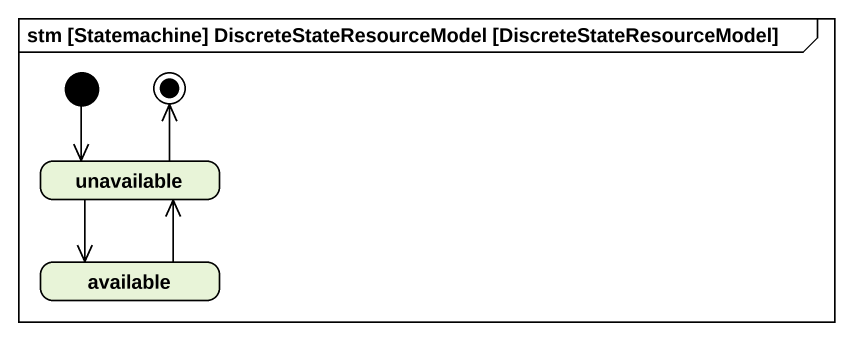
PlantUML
@startuml
mainframe stm [Statemachine] DiscreteStateResourceModel [DiscreteStateResourceModel]
hide empty description
state unavailable
state available
[*] --> unavailable
unavailable --> available
available -up-> unavailable
unavailable -up-> [*]
@enduml
